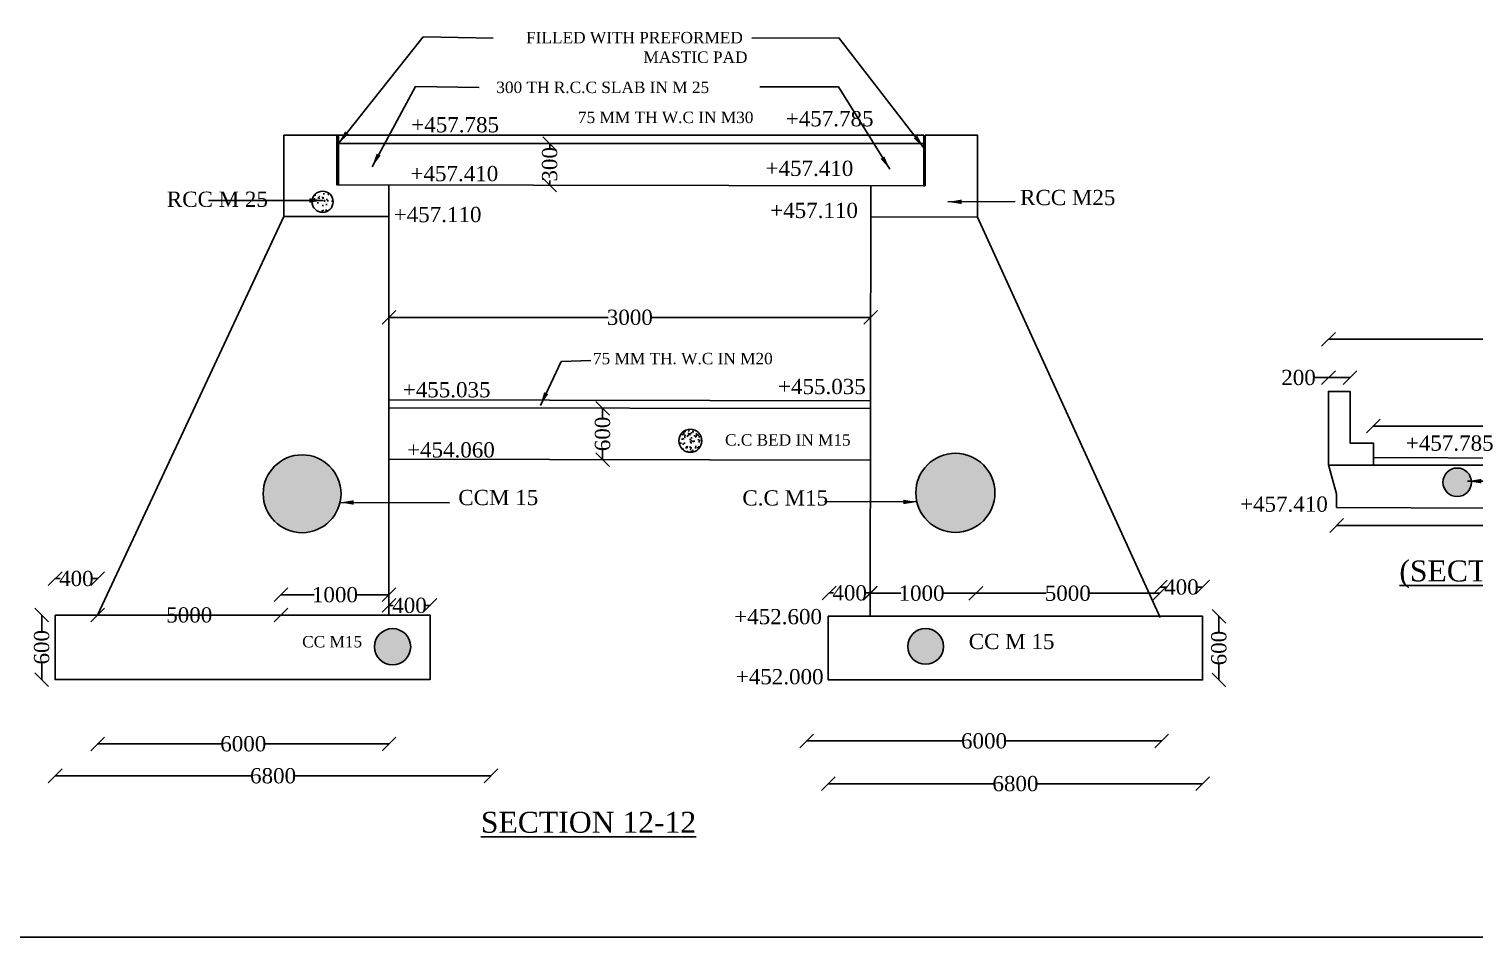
# Model space of a CAD drawing. Header units: millimetres. Extents: x 2133338 to 2187561, y 45599956 to 45638316.
# Drawn here: x 2148018 to 2166987, y 45599956 to 45611878 of the extents above; entities that cross this region are included whole.
import ezdxf

# ---------------------------------------------------------------- set-up
doc = ezdxf.new("R2010")
doc.units = ezdxf.units.MM
doc.header["$MEASUREMENT"] = 0
for name, color, linetype in [('DIMENSION', 7, 'Continuous'), ('DRAWING', 2, 'Continuous'), ('TEXT', 7, 'Continuous')]:
    doc.layers.add(name, color=color, linetype=linetype)
doc.styles.get("Standard").update_dxf_attribs({"font": 'times.ttf', "height": 200})
doc.dimstyles.get("Standard").update_dxf_attribs({"dimtxt": 200, "dimasz": 180, "dimexe": 0.18, "dimexo": 0.0625, "dimgap": 0.09, "dimtad": 0, "dimdec": 0, "dimzin": 0, "dimdsep": 46, "dimtxsty": 'Standard', "dimblk": 'OBLIQUE', "dimcen": 0.09, "dimse1": 1, "dimse2": 1, "dimadec": 0, "dimazin": 0, "dimtfac": 1, "dimtdec": 0, "dimtofl": 0, "dimtmove": 0, "dimatfit": 3, "dimfxl": 1, "dimtolj": 1, "dimtzin": 0, "dimarcsym": 0})
pattern_1 = [(50, (0, 0), (215.1780548, -18.8256405), [22.5, -247.5]), (355, (0, 0), (-41.6254001, 225.6576401), [18, -198]), (100.4514, (17.93, -1.57), (173.5528145, 206.8318626), [19.122057, -210.3426336]), (46.1842, (0, 60), (320.1723146, -49.6557043), [33.75, -371.25]), (96.6356, (26.68, 55.86), (280.3988117, 292.2353613), [28.6830864, -315.5139]), (351.1842, (0, 60), (280.3985835, 292.2355803), [27, -297]), (21, (30, 45), (179.07211564, -120.7856672), [22.5, -247.5]), (326, (30, 45), (72.9945996, 217.5450135), [18, -198]), (71.4514, (44.92, 34.93), (252.0667886, 96.759149), [19.122057, -210.3426336]), (37.5, (0, 0), (3.6479566, 99.86815615), [0, -195.6, 0, -201, 0, -198.75]), (7.5, (0, 0), (78.92086123, 118.32351356), [0, -114.6, 0, -191.1, 0, -75.75]), (327.5, (-66.9, 0), (160.14673085, -6.76646152), [0, -75, 0, -234, 0, -310.5]), (317.5, (-96.9, 0), (174.9558508, 30.0314947), [0, -97.5, 0, -155.4, 0, -220.5])]

# ---------------------------------------------------------------- blocks, each defined once
blk = doc.blocks.new('_Oblique')
at = {"color": 0, "linetype": 'ByBlock', "lineweight": -2}
blk.add_line((-0.5, -0.5), (0.5, 0.5), dxfattribs=at)
blk = doc.blocks.new('*D129')
at = {"layer": 'Defpoints', "color": 0, "transparency": 16777216}
for p in [(2165076, 45607301), (2165076, 45607119), (2165359, 45607119)]:
    blk.add_point(p, dxfattribs=at)
at = {"layer": 'DIMENSION', "color": 0, "lineweight": -2, "transparency": 16777216}
for p, q in [((2165076, 45607301), (2164896, 45607301)), ((2165359, 45607301), (2165076, 45607301))]:
    blk.add_line(p, q, dxfattribs=at)
at = {"layer": 'DIMENSION', "color": 0, "lineweight": -2, "transparency": 16777216, "xscale": 180, "yscale": 180, "zscale": 180, "rotation": 180}
blk.add_blockref('_Oblique', (2165076, 45607301), dxfattribs=at)
at = {"layer": 'DIMENSION', "color": 0, "lineweight": -2, "transparency": 16777216, "xscale": 180, "yscale": 180, "zscale": 180}
blk.add_blockref('_Oblique', (2165359, 45607301), dxfattribs=at)
at = {"layer": 'DIMENSION', "color": 0, "transparency": 16777216, "insert": (2164683, 45607301), "char_height": 200, "attachment_point": 5}
blk.add_mtext('\\A1;200', dxfattribs=at)
blk = doc.blocks.new('*D130')
at = {"layer": 'Defpoints', "color": 0, "transparency": 16777216}
for p in [(2171558, 45606665), (2165666, 45606442), (2171558, 45606442)]:
    blk.add_point(p, dxfattribs=at)
at = {"layer": 'DIMENSION', "color": 0, "lineweight": -2, "transparency": 16777216}
for p, q in [((2165666, 45606665), (2168324, 45606665)), ((2171558, 45606665), (2168900, 45606665))]:
    blk.add_line(p, q, dxfattribs=at)
at = {"layer": 'DIMENSION', "color": 0, "lineweight": -2, "transparency": 16777216, "xscale": 180, "yscale": 180, "zscale": 180, "rotation": 180}
blk.add_blockref('_Oblique', (2165666, 45606665), dxfattribs=at)
at = {"layer": 'DIMENSION', "color": 0, "lineweight": -2, "transparency": 16777216, "xscale": 180, "yscale": 180, "zscale": 180}
blk.add_blockref('_Oblique', (2171558, 45606665), dxfattribs=at)
at = {"layer": 'DIMENSION', "color": 0, "transparency": 16777216, "insert": (2168612, 45606665), "char_height": 200, "attachment_point": 5}
blk.add_mtext('\\A1;4250', dxfattribs=at)
blk = doc.blocks.new('*D131')
at = {"layer": 'Defpoints', "color": 0, "transparency": 16777216}
for p in [(2165076, 45607804), (2165076, 45607119), (2172140, 45607093)]:
    blk.add_point(p, dxfattribs=at)
at = {"layer": 'DIMENSION', "color": 0, "lineweight": -2, "transparency": 16777216}
for p, q in [((2165076, 45607804), (2168325, 45607804)), ((2172140, 45607804), (2168891, 45607804))]:
    blk.add_line(p, q, dxfattribs=at)
at = {"layer": 'DIMENSION', "color": 0, "lineweight": -2, "transparency": 16777216, "xscale": 180, "yscale": 180, "zscale": 180, "rotation": 180}
blk.add_blockref('_Oblique', (2165076, 45607804), dxfattribs=at)
at = {"layer": 'DIMENSION', "color": 0, "lineweight": -2, "transparency": 16777216, "xscale": 180, "yscale": 180, "zscale": 180}
blk.add_blockref('_Oblique', (2172140, 45607804), dxfattribs=at)
at = {"layer": 'DIMENSION', "color": 0, "transparency": 16777216, "insert": (2168608, 45607804), "char_height": 200, "attachment_point": 5}
blk.add_mtext('\\A1;5100', dxfattribs=at)
blk = doc.blocks.new('*D134')
at = {"layer": 'Defpoints', "color": 0, "transparency": 16777216}
for p in [(2165182, 45605595), (2172028, 45605565), (2165182, 45605359)]:
    blk.add_point(p, dxfattribs=at)
at = {"layer": 'DIMENSION', "color": 0, "lineweight": -2, "transparency": 16777216}
for p, q in [((2165182, 45605359), (2168317, 45605359)), ((2172028, 45605359), (2168893, 45605359))]:
    blk.add_line(p, q, dxfattribs=at)
at = {"layer": 'DIMENSION', "color": 0, "lineweight": -2, "transparency": 16777216, "xscale": 180, "yscale": 180, "zscale": 180, "rotation": 180}
blk.add_blockref('_Oblique', (2165182, 45605359), dxfattribs=at)
at = {"layer": 'DIMENSION', "color": 0, "lineweight": -2, "transparency": 16777216, "xscale": 180, "yscale": 180, "zscale": 180}
blk.add_blockref('_Oblique', (2172028, 45605359), dxfattribs=at)
at = {"layer": 'DIMENSION', "color": 0, "transparency": 16777216, "insert": (2168605, 45605359), "char_height": 200, "attachment_point": 5}
blk.add_mtext('\\A1;4920', dxfattribs=at)
blk = doc.blocks.new('*D136')
at = {"layer": 'Defpoints', "color": 0, "transparency": 16777216}
for p in [(2163424, 45604167), (2163424, 45603332), (2163638, 45603332)]:
    blk.add_point(p, dxfattribs=at)
at = {"layer": 'DIMENSION', "color": 0, "lineweight": -2, "transparency": 16777216}
for p, q in [((2163638, 45604167), (2163638, 45603960)), ((2163638, 45603332), (2163638, 45603540))]:
    blk.add_line(p, q, dxfattribs=at)
at = {"layer": 'DIMENSION', "color": 0, "lineweight": -2, "transparency": 16777216, "xscale": 180, "yscale": 180, "zscale": 180}
for p, rotation in [((2163638, 45604167), 90), ((2163638, 45603332), 270)]:
    blk.add_blockref('_Oblique', p, dxfattribs=dict(at, rotation=rotation))
at = {"layer": 'DIMENSION', "color": 0, "transparency": 16777216, "insert": (2163638, 45603750), "char_height": 200, "attachment_point": 5, "rotation": 90}
blk.add_mtext('\\A1;600', dxfattribs=at)
blk = doc.blocks.new('*D137')
at = {"layer": 'Defpoints', "color": 0, "transparency": 16777216}
for p in [(2154921, 45610373), (2154854, 45609827), (2154920, 45609827)]:
    blk.add_point(p, dxfattribs=at)
at = {"layer": 'DIMENSION', "color": 0, "lineweight": -2, "transparency": 16777216}
for p, q in [((2154854, 45610373), (2154854, 45610311)), ((2154854, 45609827), (2154854, 45609890))]:
    blk.add_line(p, q, dxfattribs=at)
at = {"layer": 'DIMENSION', "color": 0, "lineweight": -2, "transparency": 16777216, "xscale": 180, "yscale": 180, "zscale": 180}
for p, rotation in [((2154854, 45610373), 90), ((2154854, 45609827), 270)]:
    blk.add_blockref('_Oblique', p, dxfattribs=dict(at, rotation=rotation))
at = {"layer": 'DIMENSION', "color": 0, "transparency": 16777216, "insert": (2154854, 45610100), "char_height": 200, "attachment_point": 5, "rotation": 90}
blk.add_mtext('\\A1;300', dxfattribs=at)
blk = doc.blocks.new('*D138')
at = {"layer": 'Defpoints', "color": 0, "transparency": 16777216}
for p in [(2152744, 45608186), (2159068, 45608176), (2159068, 45608091)]:
    blk.add_point(p, dxfattribs=at)
at = {"layer": 'DIMENSION', "color": 0, "lineweight": -2, "transparency": 16777216}
for p, q in [((2152744, 45608091), (2155622, 45608091)), ((2159068, 45608091), (2156190, 45608091))]:
    blk.add_line(p, q, dxfattribs=at)
at = {"layer": 'DIMENSION', "color": 0, "lineweight": -2, "transparency": 16777216, "xscale": 180, "yscale": 180, "zscale": 180, "rotation": 180}
blk.add_blockref('_Oblique', (2152744, 45608091), dxfattribs=at)
at = {"layer": 'DIMENSION', "color": 0, "lineweight": -2, "transparency": 16777216, "xscale": 180, "yscale": 180, "zscale": 180}
blk.add_blockref('_Oblique', (2159068, 45608091), dxfattribs=at)
at = {"layer": 'DIMENSION', "color": 0, "transparency": 16777216, "insert": (2155906, 45608091), "char_height": 200, "attachment_point": 5}
blk.add_mtext('\\A1;3000', dxfattribs=at)
blk = doc.blocks.new('*D139')
at = {"layer": 'Defpoints', "color": 0, "transparency": 16777216}
for p in [(2155549, 45606899), (2155548, 45606224), (2155548, 45606224)]:
    blk.add_point(p, dxfattribs=at)
at = {"layer": 'DIMENSION', "color": 0, "lineweight": -2, "transparency": 16777216}
for p, q in [((2155548, 45606899), (2155548, 45606771)), ((2155548, 45606224), (2155548, 45606351))]:
    blk.add_line(p, q, dxfattribs=at)
at = {"layer": 'DIMENSION', "color": 0, "lineweight": -2, "transparency": 16777216, "xscale": 180, "yscale": 180, "zscale": 180}
for p, rotation in [((2155548, 45606899), 90), ((2155548, 45606224), 270)]:
    blk.add_blockref('_Oblique', p, dxfattribs=dict(at, rotation=rotation))
at = {"layer": 'DIMENSION', "color": 0, "transparency": 16777216, "insert": (2155548, 45606561), "char_height": 200, "attachment_point": 5, "rotation": 90}
blk.add_mtext('\\A1;600', dxfattribs=at)
blk = doc.blocks.new('*D140')
at = {"layer": 'Defpoints', "color": 0, "transparency": 16777216}
for p in [(2163424, 45604551), (2162868, 45604152), (2163424, 45604167)]:
    blk.add_point(p, dxfattribs=at)
at = {"layer": 'DIMENSION', "color": 0, "lineweight": -2, "transparency": 16777216}
for p, q in [((2162868, 45604551), (2162932, 45604551)), ((2163424, 45604551), (2163360, 45604551))]:
    blk.add_line(p, q, dxfattribs=at)
at = {"layer": 'DIMENSION', "color": 0, "lineweight": -2, "transparency": 16777216, "xscale": 180, "yscale": 180, "zscale": 180, "rotation": 180}
blk.add_blockref('_Oblique', (2162868, 45604551), dxfattribs=at)
at = {"layer": 'DIMENSION', "color": 0, "lineweight": -2, "transparency": 16777216, "xscale": 180, "yscale": 180, "zscale": 180}
blk.add_blockref('_Oblique', (2163424, 45604551), dxfattribs=at)
at = {"layer": 'DIMENSION', "color": 0, "transparency": 16777216, "insert": (2163146, 45604551), "char_height": 200, "attachment_point": 5}
blk.add_mtext('\\A1;400', dxfattribs=at)
blk = doc.blocks.new('*D141')
at = {"layer": 'Defpoints', "color": 0, "transparency": 16777216}
for p in [(2160447, 45604469), (2160447, 45604167), (2162861, 45604167)]:
    blk.add_point(p, dxfattribs=at)
at = {"layer": 'DIMENSION', "color": 0, "lineweight": -2, "transparency": 16777216}
for p, q in [((2160447, 45604469), (2161371, 45604469)), ((2162861, 45604469), (2161937, 45604469))]:
    blk.add_line(p, q, dxfattribs=at)
at = {"layer": 'DIMENSION', "color": 0, "lineweight": -2, "transparency": 16777216, "xscale": 180, "yscale": 180, "zscale": 180, "rotation": 180}
blk.add_blockref('_Oblique', (2160447, 45604469), dxfattribs=at)
at = {"layer": 'DIMENSION', "color": 0, "lineweight": -2, "transparency": 16777216, "xscale": 180, "yscale": 180, "zscale": 180}
blk.add_blockref('_Oblique', (2162861, 45604469), dxfattribs=at)
at = {"layer": 'DIMENSION', "color": 0, "transparency": 16777216, "insert": (2161654, 45604469), "char_height": 200, "attachment_point": 5}
blk.add_mtext('\\A1;5000', dxfattribs=at)
blk = doc.blocks.new('*D142')
at = {"layer": 'Defpoints', "color": 0, "transparency": 16777216}
for p in [(2159062, 45604470), (2159062, 45604167), (2160447, 45604167)]:
    blk.add_point(p, dxfattribs=at)
at = {"layer": 'DIMENSION', "color": 0, "lineweight": -2, "transparency": 16777216}
for p, q in [((2159062, 45604470), (2159463, 45604470)), ((2160447, 45604470), (2160008, 45604470))]:
    blk.add_line(p, q, dxfattribs=at)
at = {"layer": 'DIMENSION', "color": 0, "lineweight": -2, "transparency": 16777216, "xscale": 180, "yscale": 180, "zscale": 180, "rotation": 180}
blk.add_blockref('_Oblique', (2159062, 45604470), dxfattribs=at)
at = {"layer": 'DIMENSION', "color": 0, "lineweight": -2, "transparency": 16777216, "xscale": 180, "yscale": 180, "zscale": 180}
blk.add_blockref('_Oblique', (2160447, 45604470), dxfattribs=at)
at = {"layer": 'DIMENSION', "color": 0, "transparency": 16777216, "insert": (2159735, 45604470), "char_height": 200, "attachment_point": 5}
blk.add_mtext('\\A1;1000', dxfattribs=at)
blk = doc.blocks.new('*D143')
at = {"layer": 'Defpoints', "color": 0, "transparency": 16777216}
for p in [(2158522, 45604474), (2158522, 45604410), (2159062, 45604420)]:
    blk.add_point(p, dxfattribs=at)
at = {"layer": 'DIMENSION', "color": 0, "lineweight": -2, "transparency": 16777216}
for p, q in [((2158522, 45604474), (2158577, 45604474)), ((2159062, 45604474), (2159005, 45604474))]:
    blk.add_line(p, q, dxfattribs=at)
at = {"layer": 'DIMENSION', "color": 0, "lineweight": -2, "transparency": 16777216, "xscale": 180, "yscale": 180, "zscale": 180, "rotation": 180}
blk.add_blockref('_Oblique', (2158522, 45604474), dxfattribs=at)
at = {"layer": 'DIMENSION', "color": 0, "lineweight": -2, "transparency": 16777216, "xscale": 180, "yscale": 180, "zscale": 180}
blk.add_blockref('_Oblique', (2159062, 45604474), dxfattribs=at)
at = {"layer": 'DIMENSION', "color": 0, "transparency": 16777216, "insert": (2158791, 45604474), "char_height": 200, "attachment_point": 5}
blk.add_mtext('\\A1;400', dxfattribs=at)
blk = doc.blocks.new('*D144')
at = {"layer": 'Defpoints', "color": 0, "transparency": 16777216}
for p in [(2158225, 45602531), (2158225, 45602421), (2162885, 45602421)]:
    blk.add_point(p, dxfattribs=at)
at = {"layer": 'DIMENSION', "color": 0, "lineweight": -2, "transparency": 16777216}
for p, q in [((2158225, 45602531), (2160271, 45602531)), ((2162885, 45602531), (2160839, 45602531))]:
    blk.add_line(p, q, dxfattribs=at)
at = {"layer": 'DIMENSION', "color": 0, "lineweight": -2, "transparency": 16777216, "xscale": 180, "yscale": 180, "zscale": 180, "rotation": 180}
blk.add_blockref('_Oblique', (2158225, 45602531), dxfattribs=at)
at = {"layer": 'DIMENSION', "color": 0, "lineweight": -2, "transparency": 16777216, "xscale": 180, "yscale": 180, "zscale": 180}
blk.add_blockref('_Oblique', (2162885, 45602531), dxfattribs=at)
at = {"layer": 'DIMENSION', "color": 0, "transparency": 16777216, "insert": (2160555, 45602531), "char_height": 200, "attachment_point": 5}
blk.add_mtext('\\A1;6000', dxfattribs=at)
blk = doc.blocks.new('*D145')
at = {"layer": 'Defpoints', "color": 0, "transparency": 16777216}
for p in [(2158510, 45603332), (2163424, 45603332), (2158510, 45601970)]:
    blk.add_point(p, dxfattribs=at)
at = {"layer": 'DIMENSION', "color": 0, "lineweight": -2, "transparency": 16777216}
for p, q in [((2158510, 45601970), (2160683, 45601970)), ((2163424, 45601970), (2161251, 45601970))]:
    blk.add_line(p, q, dxfattribs=at)
at = {"layer": 'DIMENSION', "color": 0, "lineweight": -2, "transparency": 16777216, "xscale": 180, "yscale": 180, "zscale": 180, "rotation": 180}
blk.add_blockref('_Oblique', (2158510, 45601970), dxfattribs=at)
at = {"layer": 'DIMENSION', "color": 0, "lineweight": -2, "transparency": 16777216, "xscale": 180, "yscale": 180, "zscale": 180}
blk.add_blockref('_Oblique', (2163424, 45601970), dxfattribs=at)
at = {"layer": 'DIMENSION', "color": 0, "transparency": 16777216, "insert": (2160967, 45601970), "char_height": 200, "attachment_point": 5}
blk.add_mtext('\\A1;6800', dxfattribs=at)
blk = doc.blocks.new('*D146')
at = {"layer": 'Defpoints', "color": 0, "transparency": 16777216}
for p in [(2153284, 45604310), (2152744, 45604184), (2153284, 45604184)]:
    blk.add_point(p, dxfattribs=at)
at = {"layer": 'DIMENSION', "color": 0, "lineweight": -2, "transparency": 16777216}
for p, q in [((2152744, 45604310), (2152800, 45604310)), ((2153284, 45604310), (2153228, 45604310))]:
    blk.add_line(p, q, dxfattribs=at)
at = {"layer": 'DIMENSION', "color": 0, "lineweight": -2, "transparency": 16777216, "xscale": 180, "yscale": 180, "zscale": 180, "rotation": 180}
blk.add_blockref('_Oblique', (2152744, 45604310), dxfattribs=at)
at = {"layer": 'DIMENSION', "color": 0, "lineweight": -2, "transparency": 16777216, "xscale": 180, "yscale": 180, "zscale": 180}
blk.add_blockref('_Oblique', (2153284, 45604310), dxfattribs=at)
at = {"layer": 'DIMENSION', "color": 0, "transparency": 16777216, "insert": (2153014, 45604310), "char_height": 200, "attachment_point": 5}
blk.add_mtext('\\A1;400', dxfattribs=at)
blk = doc.blocks.new('*D147')
at = {"layer": 'Defpoints', "color": 0, "transparency": 16777216}
for p in [(2151327, 45604450), (2151327, 45604184), (2152744, 45604184)]:
    blk.add_point(p, dxfattribs=at)
at = {"layer": 'DIMENSION', "color": 0, "lineweight": -2, "transparency": 16777216}
for p, q in [((2151327, 45604450), (2151762, 45604450)), ((2152744, 45604450), (2152308, 45604450))]:
    blk.add_line(p, q, dxfattribs=at)
at = {"layer": 'DIMENSION', "color": 0, "lineweight": -2, "transparency": 16777216, "xscale": 180, "yscale": 180, "zscale": 180, "rotation": 180}
blk.add_blockref('_Oblique', (2151327, 45604450), dxfattribs=at)
at = {"layer": 'DIMENSION', "color": 0, "lineweight": -2, "transparency": 16777216, "xscale": 180, "yscale": 180, "zscale": 180}
blk.add_blockref('_Oblique', (2152744, 45604450), dxfattribs=at)
at = {"layer": 'DIMENSION', "color": 0, "transparency": 16777216, "insert": (2152035, 45604450), "char_height": 200, "attachment_point": 5}
blk.add_mtext('\\A1;1000', dxfattribs=at)
blk = doc.blocks.new('*D148')
at = {"layer": 'Defpoints', "color": 0, "transparency": 16777216}
for p in [(2148920, 45604184), (2148920, 45604184), (2151327, 45604184)]:
    blk.add_point(p, dxfattribs=at)
at = {"layer": 'DIMENSION', "color": 0, "lineweight": -2, "transparency": 16777216}
for p, q in [((2148920, 45604184), (2149840, 45604184)), ((2151327, 45604184), (2150406, 45604184))]:
    blk.add_line(p, q, dxfattribs=at)
at = {"layer": 'DIMENSION', "color": 0, "lineweight": -2, "transparency": 16777216, "xscale": 180, "yscale": 180, "zscale": 180, "rotation": 180}
blk.add_blockref('_Oblique', (2148920, 45604184), dxfattribs=at)
at = {"layer": 'DIMENSION', "color": 0, "lineweight": -2, "transparency": 16777216, "xscale": 180, "yscale": 180, "zscale": 180}
blk.add_blockref('_Oblique', (2151327, 45604184), dxfattribs=at)
at = {"layer": 'DIMENSION', "color": 0, "transparency": 16777216, "insert": (2150123, 45604184), "char_height": 200, "attachment_point": 5}
blk.add_mtext('\\A1;5000', dxfattribs=at)
blk = doc.blocks.new('*D149')
at = {"layer": 'Defpoints', "color": 0, "transparency": 16777216}
for p in [(2148363, 45604662), (2148363, 45604184), (2148920, 45604184)]:
    blk.add_point(p, dxfattribs=at)
at = {"layer": 'DIMENSION', "color": 0, "lineweight": -2, "transparency": 16777216}
for p, q in [((2148363, 45604662), (2148427, 45604662)), ((2148920, 45604662), (2148855, 45604662))]:
    blk.add_line(p, q, dxfattribs=at)
at = {"layer": 'DIMENSION', "color": 0, "lineweight": -2, "transparency": 16777216, "xscale": 180, "yscale": 180, "zscale": 180, "rotation": 180}
blk.add_blockref('_Oblique', (2148363, 45604662), dxfattribs=at)
at = {"layer": 'DIMENSION', "color": 0, "lineweight": -2, "transparency": 16777216, "xscale": 180, "yscale": 180, "zscale": 180}
blk.add_blockref('_Oblique', (2148920, 45604662), dxfattribs=at)
at = {"layer": 'DIMENSION', "color": 0, "transparency": 16777216, "insert": (2148641, 45604662), "char_height": 200, "attachment_point": 5}
blk.add_mtext('\\A1;400', dxfattribs=at)
blk = doc.blocks.new('*D150')
at = {"layer": 'Defpoints', "color": 0, "transparency": 16777216}
for p in [(2148920, 45604184), (2152744, 45604184), (2148920, 45602493)]:
    blk.add_point(p, dxfattribs=at)
at = {"layer": 'DIMENSION', "color": 0, "lineweight": -2, "transparency": 16777216}
for p, q in [((2148920, 45602493), (2150548, 45602493)), ((2152744, 45602493), (2151116, 45602493))]:
    blk.add_line(p, q, dxfattribs=at)
at = {"layer": 'DIMENSION', "color": 0, "lineweight": -2, "transparency": 16777216, "xscale": 180, "yscale": 180, "zscale": 180, "rotation": 180}
blk.add_blockref('_Oblique', (2148920, 45602493), dxfattribs=at)
at = {"layer": 'DIMENSION', "color": 0, "lineweight": -2, "transparency": 16777216, "xscale": 180, "yscale": 180, "zscale": 180}
blk.add_blockref('_Oblique', (2152744, 45602493), dxfattribs=at)
at = {"layer": 'DIMENSION', "color": 0, "transparency": 16777216, "insert": (2150832, 45602493), "char_height": 200, "attachment_point": 5}
blk.add_mtext('\\A1;6000', dxfattribs=at)
blk = doc.blocks.new('*D151')
at = {"layer": 'Defpoints', "color": 0, "transparency": 16777216}
for p in [(2148363, 45602073), (2148363, 45602023), (2154083, 45602024)]:
    blk.add_point(p, dxfattribs=at)
at = {"layer": 'DIMENSION', "color": 0, "lineweight": -2, "transparency": 16777216}
for p, q in [((2148363, 45602073), (2150939, 45602073)), ((2154083, 45602073), (2151507, 45602073))]:
    blk.add_line(p, q, dxfattribs=at)
at = {"layer": 'DIMENSION', "color": 0, "lineweight": -2, "transparency": 16777216, "xscale": 180, "yscale": 180, "zscale": 180, "rotation": 180}
blk.add_blockref('_Oblique', (2148363, 45602073), dxfattribs=at)
at = {"layer": 'DIMENSION', "color": 0, "lineweight": -2, "transparency": 16777216, "xscale": 180, "yscale": 180, "zscale": 180}
blk.add_blockref('_Oblique', (2154083, 45602073), dxfattribs=at)
at = {"layer": 'DIMENSION', "color": 0, "transparency": 16777216, "insert": (2151223, 45602073), "char_height": 200, "attachment_point": 5}
blk.add_mtext('\\A1;6800', dxfattribs=at)
blk = doc.blocks.new('*D154')
at = {"layer": 'Defpoints', "color": 0, "transparency": 16777216}
for p in [(2148363, 45604184), (2148186, 45603337), (2148363, 45603337)]:
    blk.add_point(p, dxfattribs=at)
at = {"layer": 'DIMENSION', "color": 0, "lineweight": -2, "transparency": 16777216}
for p, q in [((2148186, 45604184), (2148186, 45603971)), ((2148186, 45603337), (2148186, 45603551))]:
    blk.add_line(p, q, dxfattribs=at)
at = {"layer": 'DIMENSION', "color": 0, "lineweight": -2, "transparency": 16777216, "xscale": 180, "yscale": 180, "zscale": 180}
for p, rotation in [((2148186, 45604184), 90), ((2148186, 45603337), 270)]:
    blk.add_blockref('_Oblique', p, dxfattribs=dict(at, rotation=rotation))
at = {"layer": 'DIMENSION', "color": 0, "transparency": 16777216, "insert": (2148186, 45603761), "char_height": 200, "attachment_point": 5, "rotation": 90}
blk.add_mtext('\\A1;600', dxfattribs=at)

msp = doc.modelspace()

# ---------------------------------------------------------------- hatches: boundary and pattern name
at = {"layer": 'DIMENSION'}
h = msp.add_hatch(dxfattribs=at)
h.set_pattern_fill('AR-CONC', color=0, scale=20)
h.set_pattern_definition([(50, (0, 0), (143.45203652, -12.550427), [15, -165]), (355, (0, 0), (-27.7502667, 150.43842674), [12, -132]), (100.45144446, (11.95, -1.05), (115.70176935, 137.8879982), [12.7480384, -140.2284224]), (46.1842, (0, 40), (213.44826613, -33.10385616), [22.5, -247.5]), (96.6356355, (17.79, 37.24), (186.9323891, 194.8237202), [19.1220684, -210.342752]), (351.184164, (0, 40), (186.932389, 194.8237201), [18, -198.0000002]), (21, (20, 30), (119.38141042, -80.52377813), [15, -165]), (326, (20, 30), (48.6630664, 145.030009), [12, -132]), (71.45144474, (29.95, 23.29), (168.04447535, 64.50623056), [12.748038, -140.2284224]), (37.5, (0, 0), (2.431971063, 66.578770766), [0, -130.4, 0, -134, 0, -132.5]), (7.5, (0, 0), (52.61390749, 78.88234238), [0, -76.4, 0, -127.4, 0, -50.5]), (327.5, (-44.6, 0), (106.764487234, -4.51097435), [0, -50, 0, -156, 0, -207]), (317.5, (-64.6, 0), (116.63723387, 20.02099647), [0, -65, 0, -103.6, 0, -147])])
h.paths.add_polyline_path([(2156850.9, 45606471.1, 1), (2156548.9, 45606471.1, 1)])
at = {"layer": 'DRAWING'}
h = msp.add_hatch(dxfattribs=at)
h.set_pattern_fill('AR-CONC', color=0, scale=30, style=0)
h.set_pattern_definition(pattern_1)
h.paths.add_polyline_path([(2151733, 45609608.3, 1), (2152011.7, 45609608.3, 1)])
h = msp.add_hatch(dxfattribs=at)
h.set_pattern_fill('AR-CONC', color=0, scale=30, style=0)
h.set_pattern_definition(pattern_1)
edge = h.paths.add_edge_path()
edge.add_arc((2151604, 45605775.9), 510.8, 0, 360)
edge = h.paths.add_edge_path()
edge.add_arc((2152791.2, 45603768.1), 238.1, 0, 360)
edge = h.paths.add_edge_path()
edge.add_arc((2160178.9, 45605788.1), 519, 0, 360)
edge = h.paths.add_edge_path()
edge.add_arc((2159788.1, 45603772.2), 234.7, 0, 360)
edge = h.paths.add_edge_path()
edge.add_arc((2166765.2, 45605926.8), 187.2, 0, 360)

# ---------------------------------------------------------------- linework, layer by layer
at = {"layer": 'DIMENSION', "color": 0}
msp.add_lwpolyline([(2187485.7, 45599956.5), (2133337.6, 45599956.5), (2133337.6, 45638315.9), (2187485.7, 45638315.9)], close=True, dxfattribs=at)
msp.add_circle((2156699.9, 45606471.1), 151, dxfattribs=at)
at = {"layer": 'DRAWING', "color": 0}
for points in [[(2148919.9, 45604184.2), (2151364.4, 45609415.9), (2151364.4, 45610481.5), (2152059.6, 45610481.5), (2152059.6, 45609831.8), (2152079.7, 45609831.8), (2152079.7, 45610481.5), (2152059.6, 45610481.5)], [(2152059.6, 45610373.3), (2159782.2, 45610373.3)], [(2152079.7, 45610481.5), (2159764.9, 45610481.5), (2159764.9, 45609820), (2152079.7, 45609831.8)], [(2159782.2, 45610481.4), (2159782.2, 45609820), (2159764.9, 45609820)], [(2159782.2, 45610481.4), (2160471, 45610481.4), (2160471, 45609407.3), (2162868.2, 45604152.1)], [(2152744, 45609830.8), (2152744, 45604184.2)], [(2159061.8, 45604167), (2159070.5, 45609821.1)], [(2151364.4, 45609415.9), (2152744, 45609415.9)], [(2160471, 45609407.3), (2159069.9, 45609409.4)], [(2165182, 45605595.3), (2165182, 45605774.3), (2165075.9, 45606154.8), (2165075.9, 45607119), (2165359.1, 45607119), (2165359.1, 45606441.9), (2165665.7, 45606441.9), (2165665.7, 45606149.6), (2165075.9, 45606149.6)], [(2165665.7, 45606149.6), (2171558.5, 45606149.6), (2171558.5, 45606433), (2171866.2, 45606433), (2171866.2, 45607093.4), (2172139.7, 45607093.4), (2172139.7, 45606149.6), (2171558.5, 45606149.6)], [(2152744, 45607007.5), (2159066.2, 45606994)], [(2152744, 45606903.4), (2159066, 45606893.7)], [(2152744, 45606228.1), (2159065, 45606218.4)], [(2172139.7, 45606149.6), (2172027.8, 45605721.5), (2172027.8, 45605565.5), (2165182, 45605595.3)], [(2165665.7, 45606251.8), (2171558.5, 45606223.6)]]:
    msp.add_lwpolyline(points, dxfattribs=at)
for points in [[(2148362.6, 45604184.2), (2153284.2, 45604184.2), (2153284.2, 45603337.3), (2148362.6, 45603337.3)], [(2158509.7, 45604167), (2163423.9, 45604167), (2163423.9, 45603332.4), (2158509.7, 45603332.4)]]:
    msp.add_lwpolyline(points, close=True, dxfattribs=at)
for centre, radius in [((2151872.4, 45609608.3), 139.3), ((2151604, 45605775.9), 510.8), ((2160178.9, 45605788.1), 519), ((2166765.2, 45605926.8), 187.2), ((2152791.2, 45603768.1), 238.1), ((2159788.1, 45603772.2), 234.7)]:
    msp.add_circle(centre, radius, dxfattribs=at)

# ---------------------------------------------------------------- texts
at = {"layer": 'TEXT', "color": 0}
for s, height, p in [('FILLED WITH PREFORMED ', 150, (2154544.7, 45611688.5)), ('MASTIC PAD', 150, (2156084, 45611431.7)), ('300 TH R.C.C SLAB IN M 25', 150, (2154152.9, 45611035.7)), ('+457.785', 200, (2153037.3, 45610519.8)), ('75 MM TH W.C IN M30', 150, (2155224.7, 45610641.7)), ('+457.785', 200, (2157952.3, 45610599)), ('+457.410', 200, (2157686.9, 45609947.6)), ('+457.410', 200, (2153026.6, 45609878.2)), ('RCC M 25', 200, (2149828.9, 45609541.6)), ('RCC M25', 200, (2161028.6, 45609564.4)), ('+457.110', 200, (2157747.7, 45609395.5)), ('+457.110', 200, (2152806.5, 45609341.2)), ('75 MM TH. W.C IN M20', 150, (2155421.5, 45607475.5)), ('+455.035', 200, (2157850.8, 45607083.8)), ('+455.035', 200, (2152925.3, 45607041.4)), ('C.C BED IN M15', 150, (2157154.9, 45606407.7)), ('+457.785', 200, (2166091.3, 45606341)), ('+454.060', 200, (2152981.4, 45606252.2)), ('CCM 15', 200, (2153654.1, 45605626.7)), ('C.C M15', 200, (2157383.3, 45605621.5)), ('+457.410', 200, (2163915.3, 45605539.9)), ('%%U(SECTION OF DECK SLAB)', 275, (2166006.4, 45604625.2)), ('+452.600', 200, (2157275.7, 45604063.2)), ('CC M15', 150, (2151604.8, 45603759.1)), ('CC M 15', 200, (2160354.6, 45603737.1)), ('+452.000', 200, (2157296.7, 45603275)), ('%%USECTION 12-12', 275, (2153950.7, 45601326.2))]:
    msp.add_text(s, height=height, dxfattribs=at).set_placement(p)

# ---------------------------------------------------------------- dimensions: what is measured, and where the dimension line sits
at = {"layer": 'DIMENSION', "color": 0}
for base, p1, p2, text, picture, middle in [((2154854.1, 45609827.4), (2154920.9, 45610373.3), (2154920.1, 45609827.4), '300', '*D137', (2154854.1, 45610100.4)), ((2155547.6, 45606223.8), (2155548.6, 45606899.1), (2155547.6, 45606223.8), '600', '*D139', (2155547.6, 45606561.4)), ((2148185.7, 45603337.3), (2148362.6, 45604184.2), (2148362.6, 45603337.3), '600', '*D154', (2148185.7, 45603760.8)), ((2163637.5, 45603332.4), (2163423.9, 45604167), (2163423.9, 45603332.4), '600', '*D136', (2163637.5, 45603749.7))]:
    dim = msp.add_linear_dim(base=base, p1=p1, p2=p2, angle=90, text=text, dimstyle='Standard', dxfattribs=at)
    dim.commit()
    dim.dimension.update_dxf_attribs({"geometry": picture, "text_midpoint": middle})
for base, p1, p2, text, picture, middle in [((2159068, 45608090.9), (2152744, 45608186), (2159068, 45608176.3), '3000', '*D138', (2155906, 45608090.9)), ((2165075.9, 45607803.8), (2172139.7, 45607093.4), (2165075.9, 45607119), '5100', '*D131', (2168607.8, 45607803.8)), ((2165075.9, 45607301.2), (2165359.1, 45607119), (2165075.9, 45607119), '200', '*D129', (2164682.7, 45607301.2)), ((2171558.5, 45606664.6), (2165665.7, 45606441.9), (2171558.5, 45606441.9), '4250', '*D130', (2168612.1, 45606664.6)), ((2165182, 45605358.6), (2172027.8, 45605565.5), (2165182, 45605595.3), '4920', '*D134', (2168604.9, 45605358.6)), ((2148362.6, 45604662.3), (2148919.9, 45604184.2), (2148362.6, 45604184.2), '400', '*D149', (2148641.2, 45604662.3)), ((2163423.9, 45604550.5), (2162868.2, 45604152.1), (2163423.9, 45604167), '400', '*D140', (2163146.1, 45604550.5)), ((2151326.5, 45604449.9), (2152744, 45604184.2), (2151326.5, 45604184.2), '1000', '*D147', (2152035.3, 45604449.9)), ((2153284.2, 45604309.9), (2152744, 45604184.2), (2153284.2, 45604184.2), '400', '*D146', (2153014.1, 45604309.9)), ((2160447.4, 45604469.3), (2162861.4, 45604167), (2160447.4, 45604167), '5000', '*D141', (2161654.4, 45604469.3)), ((2148919.9, 45604184.2), (2151326.5, 45604184.2), (2148919.9, 45604184.2), '5000', '*D148', (2150123.2, 45604184.2)), ((2148919.9, 45602493.2), (2152744, 45604184.2), (2148919.9, 45604184.2), '6000', '*D150', (2150831.9, 45602493.2)), ((2158509.7, 45601970), (2163423.9, 45603332.4), (2158509.7, 45603332.4), '6800', '*D145', (2160966.8, 45601970)), ((2158224.8, 45602531.4), (2162884.8, 45602420.6), (2158224.8, 45602420.6), '6000', '*D144', (2160554.8, 45602531.4)), ((2148363.4, 45602072.6), (2154082.9, 45602024.4), (2148363.4, 45602022.8), '6800', '*D151', (2151223.2, 45602072.6))]:
    dim = msp.add_linear_dim(base=base, p1=p1, p2=p2, text=text, dimstyle='Standard', dxfattribs=at)
    dim.commit()
    dim.dimension.update_dxf_attribs({"geometry": picture, "text_midpoint": middle})
for base, p1, p2, text, picture, middle in [((2158522, 45604474.4), (2159062.2, 45604420.1), (2158522, 45604410.3), '400', '*D143', (2158790.6, 45604474.4)), ((2159061.8, 45604470.4), (2160447.4, 45604167), (2159061.8, 45604167), '1000', '*D142', (2159735.4, 45604470.4))]:
    dim = msp.add_linear_dim(base=base, p1=p1, p2=p2, text=text, dimstyle='Standard', dxfattribs=at)
    dim.commit()
    dim.dimension.update_dxf_attribs({"geometry": picture, "text_midpoint": middle, "dimtype": 160})

# ---------------------------------------------------------------- leaders
for points in [[(2152079.7, 45610373.3), (2153194, 45611772.7), (2154113.9, 45611755)], [(2159764.9, 45610317.9), (2158648.6, 45611758.8), (2157505.5, 45611756.9)], [(2152523, 45610069.1), (2153091.4, 45611122), (2153928.3, 45611108)], [(2159317.6, 45610034.6), (2158644.6, 45611119), (2157612.8, 45611119.3)], [(2160081.9, 45609607), (2160965.5, 45609611.8)], [(2154731.2, 45606933.3), (2155004.1, 45607513.8), (2155393.2, 45607523.3)], [(2166902.5, 45605941.4), (2167690.9, 45605941.4)], [(2152101.9, 45605661.8), (2153538.1, 45605655.9)], [(2159674, 45605668), (2158462, 45605672.7)]]:
    msp.add_leader(points, dimstyle='Standard', override={"dimgap": 0.09, "dimtad": 0}, dxfattribs=at)
at = {"layer": 'DIMENSION'}
msp.add_leader([(2151878.3, 45609626), (2150376, 45609626)], dimstyle='Standard', override={"dimgap": 0.09, "dimtad": 0}, dxfattribs=at)

doc.saveas('drawing.dxf')
